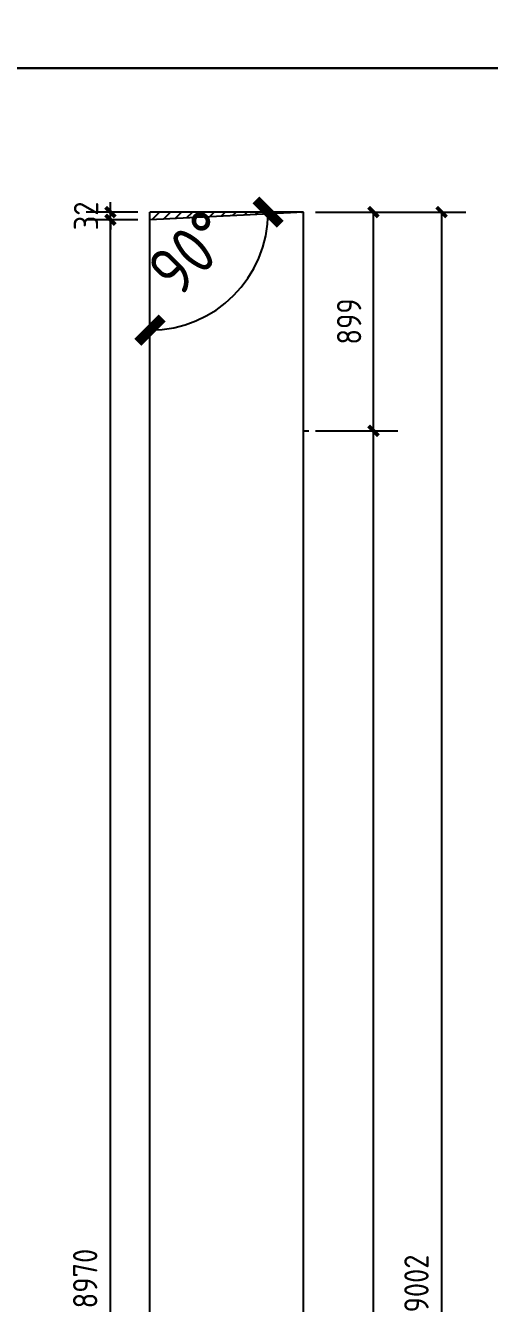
# Model space of a CAD drawing. Extents: x 411778 to 673094, y -11605 to 324395.
# Drawn here: x 461671 to 463576, y 108679 to 113929 of the extents above; entities that cross this region are included whole.
import ezdxf

# ---------------------------------------------------------------- set-up
doc = ezdxf.new("R2010")
doc.units = 0
doc.header["$LTSCALE"] = 1000
doc.header["$MEASUREMENT"] = 0
doc.styles.get("Standard").update_dxf_attribs({"font": 'gbenor.shx', "bigfont": 'gbcbig.shx'})
doc.dimstyles.get("Standard").update_dxf_attribs({"dimscale": 100, "dimtxt": 3.5, "dimasz": 1, "dimexe": 2.5, "dimexo": 3, "dimgap": 1.5, "dimtad": 1, "dimdec": 0, "dimzin": 0, "dimdsep": 46, "dimtxsty": 'Standard', "dimblk": 'ARCHTICK', "dimcen": 0.09, "dimadec": 0, "dimazin": 0, "dimtfac": 1, "dimtdec": 0, "dimtix": 1, "dimtmove": 2, "dimatfit": 3, "dimfxl": 1, "dimtolj": 1, "dimtzin": 0, "dimarcsym": 0})

# ---------------------------------------------------------------- blocks, each defined once
blk = doc.blocks.new('_ArchTick')
at = {"color": 0, "linetype": 'ByBlock', "const_width": 0.4}
blk.add_lwpolyline([(-0.5, -0.5), (0.5, 0.5)], dxfattribs=at)
blk = doc.blocks.new('*D1194')
at = {"color": 3, "lineweight": -2}
for p, q in [((462131.5, 113131), (461919, 113131)), ((462019, 104160.5), (462019, 113131)), ((462131.5, 104160.5), (461919, 104160.5))]:
    blk.add_line(p, q, dxfattribs=at)
at = {"layer": 'Defpoints', "color": 0}
for p in [(462019, 113131), (462181.5, 113131), (462181.5, 104160.5)]:
    blk.add_point(p, dxfattribs=at)
at = {"color": 3, "lineweight": -2, "xscale": 40, "yscale": 40, "zscale": 40}
for p, rotation in [((462019, 113131), 90), ((462019, 104160.5), 270)]:
    blk.add_blockref('_ArchTick', p, dxfattribs=dict(at, rotation=rotation))
at = {"color": 0, "insert": (461915.7, 108645.7), "char_height": 100, "attachment_point": 5, "rotation": 90}
blk.add_mtext('\\A1;外翼板 8970', dxfattribs=at)
blk = doc.blocks.new('*D1195')
at = {"color": 3, "lineweight": -2}
for p, q in [((462019, 113162.5), (462019, 113202.5)), ((462131.5, 113162.5), (461919, 113162.5)), ((462019, 113131), (462019, 113162.5)), ((462131.5, 113131), (461919, 113131)), ((462019, 113131), (462019, 113091))]:
    blk.add_line(p, q, dxfattribs=at)
at = {"layer": 'Defpoints', "color": 0}
for p in [(462019, 113162.5), (462181.5, 113162.5), (462181.5, 113131)]:
    blk.add_point(p, dxfattribs=at)
at = {"color": 3, "lineweight": -2, "xscale": 40, "yscale": 40, "zscale": 40}
for p, rotation in [((462019, 113162.5), 270), ((462019, 113131), 90)]:
    blk.add_blockref('_ArchTick', p, dxfattribs=dict(at, rotation=rotation))
at = {"color": 0, "insert": (461919, 113146.7), "char_height": 100, "attachment_point": 5, "rotation": 90}
blk.add_mtext('\\A1;32', dxfattribs=at)
blk = doc.blocks.new('*D1196')
at = {"color": 3, "lineweight": -2}
for p, q in [((462861.5, 112263.6), (463199.5, 112263.6)), ((463099.5, 104160.5), (463099.5, 112263.6)), ((462861.5, 104160.5), (463199.5, 104160.5))]:
    blk.add_line(p, q, dxfattribs=at)
at = {"layer": 'Defpoints', "color": 0}
for p in [(462811.5, 112263.6), (463099.5, 112263.6), (462811.5, 104160.5)]:
    blk.add_point(p, dxfattribs=at)
at = {"color": 3, "lineweight": -2, "xscale": 40, "yscale": 40, "zscale": 40}
for p, rotation in [((463099.5, 112263.6), 90), ((463099.5, 104160.5), 270)]:
    blk.add_blockref('_ArchTick', p, dxfattribs=dict(at, rotation=rotation))
at = {"color": 0, "insert": (462996.2, 108212), "char_height": 100, "attachment_point": 5, "rotation": 90}
blk.add_mtext('\\A1;内翼板 8103', dxfattribs=at)
blk = doc.blocks.new('*D1197')
at = {"color": 3, "lineweight": -2}
for p, q in [((462861.5, 113162.5), (463199.5, 113162.5)), ((463099.5, 112263.6), (463099.5, 113162.5)), ((462861.5, 112263.6), (463199.5, 112263.6))]:
    blk.add_line(p, q, dxfattribs=at)
at = {"layer": 'Defpoints', "color": 0}
for p in [(462811.5, 113162.5), (463099.5, 113162.5), (462811.5, 112263.6)]:
    blk.add_point(p, dxfattribs=at)
at = {"color": 3, "lineweight": -2, "xscale": 40, "yscale": 40, "zscale": 40}
for p, rotation in [((463099.5, 113162.5), 90), ((463099.5, 112263.6), 270)]:
    blk.add_blockref('_ArchTick', p, dxfattribs=dict(at, rotation=rotation))
at = {"color": 0, "insert": (462999.5, 112713), "char_height": 100, "attachment_point": 5, "rotation": 90}
blk.add_mtext('\\A1;899', dxfattribs=at)
blk = doc.blocks.new('*D1156')
at = {"color": 3, "lineweight": -2}
for p, q in [((462861.5, 113162.5), (463479.5, 113162.5)), ((463379.5, 113162.5), (463379.5, 104160.5)), ((462861.5, 104160.5), (463479.5, 104160.5))]:
    blk.add_line(p, q, dxfattribs=at)
at = {"layer": 'Defpoints', "color": 0}
for p in [(462811.5, 113162.5), (462811.5, 104160.5), (463379.5, 104160.5)]:
    blk.add_point(p, dxfattribs=at)
at = {"color": 3, "lineweight": -2, "xscale": 40, "yscale": 40, "zscale": 40}
for p, rotation in [((463379.5, 113162.5), 90), ((463379.5, 104160.5), 270)]:
    blk.add_blockref('_ArchTick', p, dxfattribs=dict(at, rotation=rotation))
at = {"color": 0, "insert": (463276.2, 108661.5), "char_height": 100, "attachment_point": 5, "rotation": 90}
blk.add_mtext('\\A1;腹板 9002', dxfattribs=at)
blk = doc.blocks.new('*D1699')
at = {"color": 0, "lineweight": -2}
blk.add_arc((462181.5, 113162.5), 485.3, 270, 360, dxfattribs=at)
at = {"layer": 'Defpoints', "color": 0}
for p in [(462181.5, 113162.5), (462811.5, 113162.5), (462181.5, 113131), (462424.1, 112742.2), (462181.5, 104160.5)]:
    blk.add_point(p, dxfattribs=at)
at = {"color": 0, "lineweight": -2, "xscale": 100, "yscale": 100, "zscale": 100}
for p, rotation in [((462666.8, 113162.5), 89.99999999999945), ((462181.5, 112677.2), 179.9999999999999)]:
    blk.add_blockref('_ArchTick', p, dxfattribs=dict(at, rotation=rotation))
at = {"color": 0, "insert": (462347.8, 112996.1), "char_height": 200, "attachment_point": 5, "rotation": 45}
blk.add_mtext('\\A1;90°', dxfattribs=at)
blk = doc.blocks.new('*D1700')
at = {"color": 0, "lineweight": -2}
blk.add_arc((462181.5, 104160.5), 480.2, 0, 90, dxfattribs=at)
at = {"layer": 'Defpoints', "color": 0}
for p in [(462181.5, 113131), (462597.4, 104400.6), (462181.5, 104160.5), (462181.5, 104160.5), (462811.5, 104160.5)]:
    blk.add_point(p, dxfattribs=at)
at = {"color": 0, "lineweight": -2, "xscale": 100, "yscale": 100, "zscale": 100}
for p, rotation in [((462181.5, 104640.7), 179.9999999999999), ((462661.7, 104160.5), 270)]:
    blk.add_blockref('_ArchTick', p, dxfattribs=dict(at, rotation=rotation))
at = {"color": 0, "insert": (462697.9, 104676.8), "char_height": 200, "attachment_point": 5, "rotation": 315}
blk.add_mtext('\\A1;90°', dxfattribs=at)

msp = doc.modelspace()

# ---------------------------------------------------------------- hatches: boundary and pattern name
h = msp.add_hatch()
h.set_pattern_fill('ANSI31', color=256, scale=20, style=0)
h.set_pattern_definition([(45, (15035, -18008.53), (-22.4506403, 22.4506403), [])])
h.paths.add_polyline_path([(462811.5, 113162.5), (462181.5, 113162.5), (462181.5, 113131)])

# ---------------------------------------------------------------- linework, layer by layer
for p, q in [((462811.5, 113162.5), (462181.5, 113131)), ((462181.5, 104160.5), (462181.5, 113131)), ((462811.5, 104160.5), (462811.5, 112263.6)), ((462811.5, 112263.6), (462833.5, 112263.6))]:
    msp.add_line(p, q)
at = {"color": 2}
for p, q in [((462811.5, 113162.5), (462181.5, 113162.5)), ((462181.5, 113131), (462181.5, 113162.5)), ((462811.5, 112263.6), (462811.5, 113162.5))]:
    msp.add_line(p, q, dxfattribs=at)
for points in [[(457768.5, 124253), (472618.5, 124253), (472618.5, 113753), (457768.5, 113753)], [(457768.5, 113753), (472618.5, 113753), (472618.5, 103253), (457768.5, 103253)]]:
    msp.add_lwpolyline(points, close=True)

# ---------------------------------------------------------------- dimensions: what is measured, and where the dimension line sits
for base, p1, p2, picture, middle in [((462019, 113162.4792461), (462181.5, 113130.9792461), (462181.5, 113162.4792461), '*D1195', (461919, 113146.7292461)), ((463099.5, 113162.5), (462811.5, 112263.6), (462811.5, 113162.5), '*D1197', (462999.5, 112713))]:
    dim = msp.add_linear_dim(base=base, p1=p1, p2=p2, angle=90, dimstyle='Standard', override={"dimtxt": 1, "dimasz": 0.4, "dimexe": 1, "dimexo": 0.5, "dimgap": 0.5, "dimclrd": 3, "dimclre": 3})
    dim.commit()
    dim.dimension.update_dxf_attribs({"geometry": picture, "text_midpoint": middle})
at = {"color": 1}
for base, line1, line2, picture, middle in [((462424.1, 112742.2), ((462181.5, 104160.5), (462181.5, 113131)), ((462811.5, 113162.5), (462181.5, 113162.5)), '*D1699', (462347.8, 112996.1)), ((462597.4, 104400.6), ((462181.5, 104160.5), (462811.5, 104160.5)), ((462181.5, 104160.5), (462181.5, 113131)), '*D1700', (462697.9, 104676.8))]:
    dim = msp.add_angular_dim_2l(base=base, line1=line1, line2=line2, dimstyle='Standard', override={"dimtxt": 2}, dxfattribs=at)
    dim.commit()
    dim.dimension.update_dxf_attribs({"geometry": picture, "text_midpoint": middle})
for base, p1, p2, text, picture, middle in [((462019, 113131), (462181.5, 104160.5), (462181.5, 113131), '外翼板 8970', '*D1194', (461915.7, 108645.7)), ((463379.5, 104160.5), (462811.5, 113162.5), (462811.5, 104160.5), '腹板 9002', '*D1156', (463276.2, 108661.5)), ((463099.5, 112263.6), (462811.5, 104160.5), (462811.5, 112263.6), '内翼板 8103', '*D1196', (462996.2, 108212))]:
    dim = msp.add_linear_dim(base=base, p1=p1, p2=p2, angle=90, text=text, dimstyle='Standard', override={"dimtxt": 1, "dimasz": 0.4, "dimexe": 1, "dimexo": 0.5, "dimgap": 0.5, "dimclrd": 3, "dimclre": 3})
    dim.commit()
    dim.dimension.update_dxf_attribs({"geometry": picture, "text_midpoint": middle})

doc.saveas('drawing.dxf')
